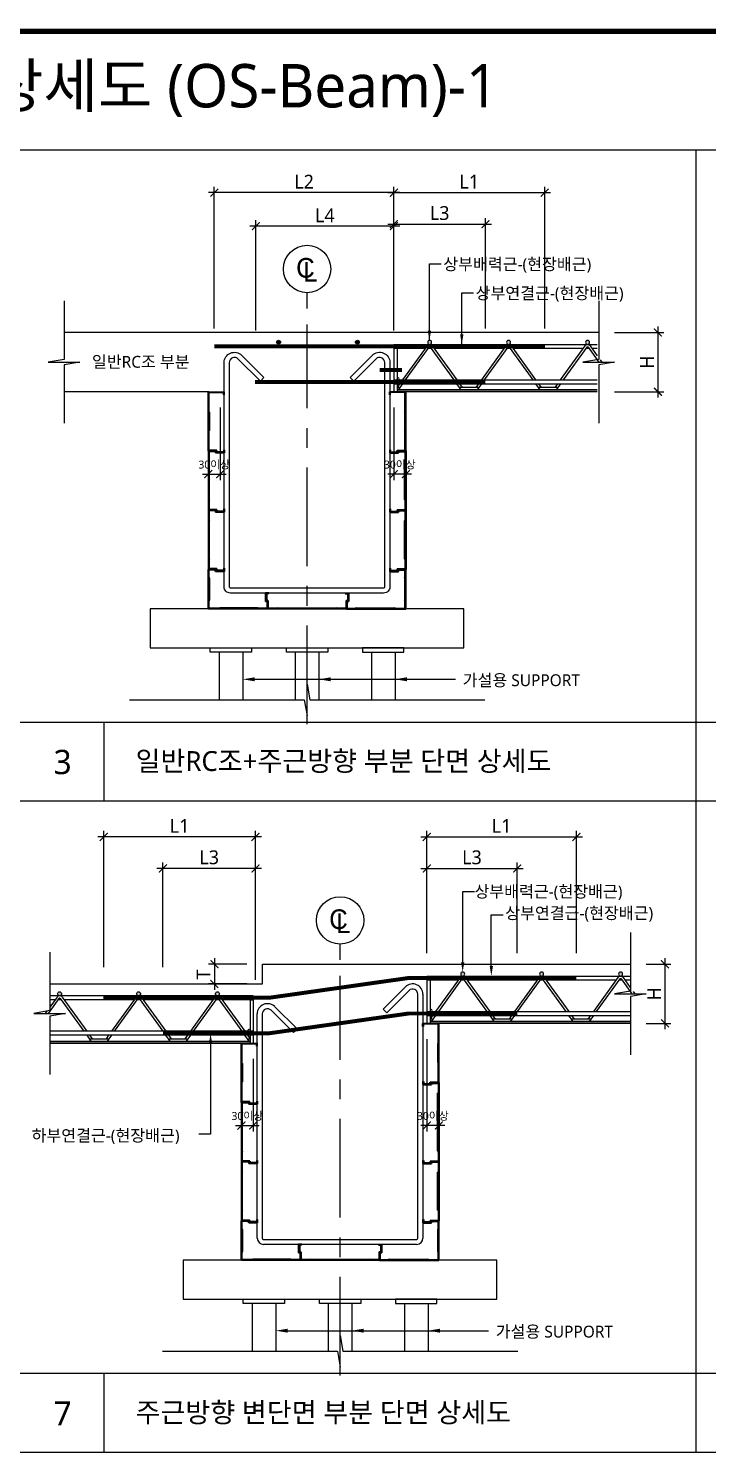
# Model space of a CAD drawing. Extents: x 10983 to 44623, y -18406 to 11294.
# Drawn here: x 14993 to 16713, y -16463 to -12853 of the extents above; entities that cross this region are included whole.
import ezdxf

# ---------------------------------------------------------------- set-up
doc = ezdxf.new("R2010")
doc.units = 0
doc.header["$LTSCALE"] = 100
doc.header["$MEASUREMENT"] = 0
doc.header["$PDMODE"] = 3
doc.header["$PDSIZE"] = 10
for name, pattern in [('CEN', [62, 60, -1, 0, -1]), ('CENTERX2', [4, 2.5, -0.5, 0.5, -0.5]), ('HIDDEN', [0.375, 0.25, -0.125])]:
    doc.linetypes.add(name, pattern=pattern)
doc.layers.get('0').update_dxf_attribs({"linetype": 'CONTINUOUS'})
doc.layers.get('Defpoints').update_dxf_attribs({"color": 165, "linetype": 'CONTINUOUS'})
for name, color, linetype in [('-비콘 단부', 7, 'CONTINUOUS'), ('0-TEXT', 3, 'CONTINUOUS'), ('DECK-CEN', 1, 'CEN'), ('DECK-CON', 2, 'CONTINUOUS'), ('DECK-DIM', 255, 'CONTINUOUS'), ('DECK-JOINT BAR', 4, 'HIDDEN'), ('DECK-LATTICE', 7, 'CONTINUOUS'), ('DECK-PG', 4, 'CONTINUOUS'), ('DECK-RC', 251, 'CONTINUOUS'), ('DECK-RC(ETC)', 252, 'CONTINUOUS'), ('DECK-TABLE', 7, 'CONTINUOUS'), ('DECK-TEX1', 6, 'CONTINUOUS'), ('DECK-TEXT', 7, 'CONTINUOUS'), ('DECK-TITLE TEXT', 3, 'CONTINUOUS'), ('DECK-TRANS', 3, 'CONTINUOUS'), ('E2', 7, 'CONTINUOUS'), ('form', 7, 'CONTINUOUS')]:
    doc.layers.add(name, color=color, linetype=linetype)
doc.styles.add('SY Panel', font='malgun.ttf')
doc.styles.add('VICON TEXT', font='malgun.ttf')
doc.styles.add('굴림', font='Gulim.ttf')
doc.styles.add('맑은고딕', font='malgun.ttf')
doc.dimstyles.new('STDECK-DIM', dxfattribs={"dimtxt": 35, "dimasz": 20, "dimexe": 15, "dimexo": 40, "dimgap": 10, "dimtad": 1, "dimdec": 0, "dimtxsty": 'SY Panel', "dimblk": 'ARCHTICK', "dimcen": 2.5, "dimdle": 15, "dimclrd": 7, "dimclre": 7, "dimclrt": 6, "dimadec": 0, "dimazin": 0, "dimtfac": 1, "dimtdec": 0, "dimtmove": 0, "dimatfit": 3, "dimldrblk": 'ARCHTICK', "dimfxl": 1, "dimarcsym": 0})
doc.dimstyles.new('SY-SHAPE DIM', dxfattribs={"dimscale": 2.5, "dimtxt": 12, "dimasz": 7, "dimexe": 3, "dimexo": 3, "dimgap": 1.5, "dimtad": 1, "dimdec": 0, "dimlunit": 6, "dimtxsty": 'SY Panel', "dimcen": 2.5, "dimclrt": 4, "dimadec": 0, "dimazin": 0, "dimtfac": 1, "dimtdec": 0, "dimtix": 1, "dimtmove": 0, "dimatfit": 3, "dimfxl": 1, "dimarcsym": 0})

# ---------------------------------------------------------------- blocks, each defined once
blk = doc.blocks.new('_ArchTick')
at = {"color": 0, "linetype": 'ByBlock', "const_width": 0.15}
blk.add_lwpolyline([(-0.5, -0.5), (0.5, 0.5)], dxfattribs=at)
blk = doc.blocks.new('*D487')
at = {"layer": 'DECK-DIM', "color": 7, "lineweight": -2}
for p, q in [((15903.4, -13349), (16165.5, -13349)), ((15918.4, -13613.3), (15918.4, -13334)), ((16150.5, -13613.3), (16150.5, -13334))]:
    blk.add_line(p, q, dxfattribs=at)
at = {"layer": 'Defpoints', "color": 0, "ltscale": 0.5}
for p in [(16150.5, -13349), (15918.4, -13653.3), (16150.5, -13653.3)]:
    blk.add_point(p, dxfattribs=at)
at = {"layer": 'DECK-DIM', "color": 7, "lineweight": -2, "ltscale": 0.5, "xscale": 20, "yscale": 20, "zscale": 20, "rotation": 180}
blk.add_blockref('_ArchTick', (15918.4, -13349), dxfattribs=at)
at = {"layer": 'DECK-DIM', "color": 7, "lineweight": -2, "ltscale": 0.5, "xscale": 20, "yscale": 20, "zscale": 20}
blk.add_blockref('_ArchTick', (16150.5, -13349), dxfattribs=at)
at = {"layer": 'DECK-DIM', "color": 6, "ltscale": 0.5, "insert": (16034.4, -13320.9), "char_height": 35, "attachment_point": 5, "style": 'SY Panel'}
blk.add_mtext('L3', dxfattribs=at)
blk = doc.blocks.new('*D488')
at = {"layer": 'DECK-DIM', "color": 7, "lineweight": -2}
for p, q in [((15933.4, -13354), (15553.6, -13354)), ((15568.6, -13618.3), (15568.6, -13339)), ((15918.4, -13618.3), (15918.4, -13339))]:
    blk.add_line(p, q, dxfattribs=at)
at = {"layer": 'Defpoints', "color": 0, "ltscale": 0.5}
for p in [(15568.6, -13354), (15568.6, -13658.3), (15918.4, -13658.3)]:
    blk.add_point(p, dxfattribs=at)
at = {"layer": 'DECK-DIM', "color": 7, "lineweight": -2, "ltscale": 0.5, "xscale": 20, "yscale": 20, "zscale": 20, "rotation": 180}
blk.add_blockref('_ArchTick', (15568.6, -13354), dxfattribs=at)
at = {"layer": 'DECK-DIM', "color": 7, "lineweight": -2, "ltscale": 0.5, "xscale": 20, "yscale": 20, "zscale": 20}
blk.add_blockref('_ArchTick', (15918.4, -13354), dxfattribs=at)
at = {"layer": 'DECK-DIM', "color": 6, "ltscale": 0.5, "insert": (15743.5, -13326.5), "char_height": 35, "attachment_point": 5, "style": 'SY Panel'}
blk.add_mtext('L4', dxfattribs=at)
blk = doc.blocks.new('*D489')
at = {"layer": 'DECK-DIM', "color": 7, "lineweight": -2}
for p, q in [((15903.4, -13269), (16315.5, -13269)), ((15918.4, -13613.3), (15918.4, -13254)), ((16300.5, -13613.3), (16300.5, -13254))]:
    blk.add_line(p, q, dxfattribs=at)
at = {"layer": 'Defpoints', "color": 0, "ltscale": 0.5}
for p in [(16300.5, -13269), (15918.4, -13653.3), (16300.5, -13653.3)]:
    blk.add_point(p, dxfattribs=at)
at = {"layer": 'DECK-DIM', "color": 7, "lineweight": -2, "ltscale": 0.5, "xscale": 20, "yscale": 20, "zscale": 20, "rotation": 180}
blk.add_blockref('_ArchTick', (15918.4, -13269), dxfattribs=at)
at = {"layer": 'DECK-DIM', "color": 7, "lineweight": -2, "ltscale": 0.5, "xscale": 20, "yscale": 20, "zscale": 20}
blk.add_blockref('_ArchTick', (16300.5, -13269), dxfattribs=at)
at = {"layer": 'DECK-DIM', "color": 6, "ltscale": 0.5, "insert": (16109.4, -13241.1), "char_height": 35, "attachment_point": 5, "style": 'SY Panel'}
blk.add_mtext('L1', dxfattribs=at)
blk = doc.blocks.new('*D490')
at = {"layer": 'DECK-DIM', "color": 7, "lineweight": -2}
for p, q in [((15933.4, -13269), (15448.4, -13269)), ((15463.4, -13613.3), (15463.4, -13254)), ((15918.4, -13613.3), (15918.4, -13254))]:
    blk.add_line(p, q, dxfattribs=at)
at = {"layer": 'Defpoints', "color": 0, "ltscale": 0.5}
for p in [(15463.4, -13269), (15463.4, -13653.3), (15918.4, -13653.3)]:
    blk.add_point(p, dxfattribs=at)
at = {"layer": 'DECK-DIM', "color": 7, "lineweight": -2, "ltscale": 0.5, "xscale": 20, "yscale": 20, "zscale": 20, "rotation": 180}
blk.add_blockref('_ArchTick', (15463.4, -13269), dxfattribs=at)
at = {"layer": 'DECK-DIM', "color": 7, "lineweight": -2, "ltscale": 0.5, "xscale": 20, "yscale": 20, "zscale": 20}
blk.add_blockref('_ArchTick', (15918.4, -13269), dxfattribs=at)
at = {"layer": 'DECK-DIM', "color": 6, "ltscale": 0.5, "insert": (15690.9, -13241.2), "char_height": 35, "attachment_point": 5, "style": 'SY Panel'}
blk.add_mtext('L2', dxfattribs=at)
blk = doc.blocks.new('*D491')
at = {"layer": 'DECK-DIM', "color": 7, "lineweight": -2}
for p, q in [((16477.3, -13623.3), (16602.3, -13623.3)), ((16587.3, -13608.3), (16587.3, -13788.3)), ((16477.3, -13773.3), (16602.3, -13773.3))]:
    blk.add_line(p, q, dxfattribs=at)
at = {"layer": 'Defpoints', "color": 0, "ltscale": 0.5}
for p in [(16437.3, -13623.3), (16437.3, -13773.3), (16587.3, -13773.3)]:
    blk.add_point(p, dxfattribs=at)
at = {"layer": 'DECK-DIM', "color": 7, "lineweight": -2, "ltscale": 0.5, "xscale": 20, "yscale": 20, "zscale": 20}
for p, rotation in [((16587.3, -13623.3), 90), ((16587.3, -13773.3), 270)]:
    blk.add_blockref('_ArchTick', p, dxfattribs=dict(at, rotation=rotation))
at = {"layer": 'DECK-DIM', "color": 6, "ltscale": 0.5, "insert": (16559.8, -13698.3), "char_height": 35, "attachment_point": 5, "rotation": 90, "style": 'SY Panel'}
blk.add_mtext('H', dxfattribs=at)
blk = doc.blocks.new('*D502')
at = {"layer": 'DECK-DIM', "color": 7, "linetype": 'ByBlock', "lineweight": -2}
for p, q in [((15478.4, -13813.3), (15478.4, -13997)), ((15448.4, -13825), (15448.4, -13997)), ((15433.4, -13982), (15493.4, -13982))]:
    blk.add_line(p, q, dxfattribs=at)
at = {"layer": 'Defpoints', "color": 0, "ltscale": 0.5}
for p in [(15448.4, -13785), (15478.4, -13773.3), (15478.4, -13982)]:
    blk.add_point(p, dxfattribs=at)
at = {"layer": 'DECK-DIM', "color": 7, "lineweight": -2, "ltscale": 0.5, "xscale": 20, "yscale": 20, "zscale": 20, "rotation": 180}
blk.add_blockref('_ArchTick', (15448.4, -13982), dxfattribs=at)
at = {"layer": 'DECK-DIM', "color": 7, "lineweight": -2, "ltscale": 0.5, "xscale": 20, "yscale": 20, "zscale": 20}
blk.add_blockref('_ArchTick', (15478.4, -13982), dxfattribs=at)
at = {"layer": 'DECK-DIM', "color": 6, "ltscale": 0.5, "insert": (15463.4, -13958.9), "char_height": 35, "attachment_point": 5, "style": 'SY Panel'}
blk.add_mtext('{\\H0.57143x;30이상}', dxfattribs=at)
blk = doc.blocks.new('*D503')
at = {"layer": 'DECK-DIM', "color": 7, "linetype": 'ByBlock', "lineweight": -2}
for p, q in [((15918.4, -13813.3), (15918.4, -13997)), ((15948.4, -13825), (15948.4, -13997)), ((15963.4, -13982), (15903.4, -13982))]:
    blk.add_line(p, q, dxfattribs=at)
at = {"layer": 'Defpoints', "color": 0, "ltscale": 0.5}
for p in [(15918.4, -13773.3), (15948.4, -13785), (15918.4, -13982)]:
    blk.add_point(p, dxfattribs=at)
at = {"layer": 'DECK-DIM', "color": 7, "lineweight": -2, "ltscale": 0.5, "xscale": 20, "yscale": 20, "zscale": 20, "rotation": 180}
blk.add_blockref('_ArchTick', (15918.4, -13982), dxfattribs=at)
at = {"layer": 'DECK-DIM', "color": 7, "lineweight": -2, "ltscale": 0.5, "xscale": 20, "yscale": 20, "zscale": 20}
blk.add_blockref('_ArchTick', (15948.4, -13982), dxfattribs=at)
at = {"layer": 'DECK-DIM', "color": 6, "ltscale": 0.5, "insert": (15933.4, -13958.9), "char_height": 35, "attachment_point": 5, "style": 'SY Panel'}
blk.add_mtext('{\\H0.57143x;30이상}', dxfattribs=at)
blk = doc.blocks.new('*D525')
at = {"layer": 'DECK-DIM', "color": 7, "lineweight": -2}
for p, q in [((15333.3, -15231.2), (15333.3, -14965.9)), ((15567.7, -15263.3), (15567.7, -14965.9)), ((15582.7, -14980.9), (15318.3, -14980.9))]:
    blk.add_line(p, q, dxfattribs=at)
at = {"layer": 'Defpoints', "color": 0, "ltscale": 0.5}
for p in [(15333.3, -14980.9), (15333.3, -15271.2), (15567.7, -15303.3)]:
    blk.add_point(p, dxfattribs=at)
at = {"layer": 'DECK-DIM', "color": 7, "lineweight": -2, "ltscale": 0.5, "xscale": 20, "yscale": 20, "zscale": 20, "rotation": 180}
blk.add_blockref('_ArchTick', (15333.3, -14980.9), dxfattribs=at)
at = {"layer": 'DECK-DIM', "color": 7, "lineweight": -2, "ltscale": 0.5, "xscale": 20, "yscale": 20, "zscale": 20}
blk.add_blockref('_ArchTick', (15567.7, -14980.9), dxfattribs=at)
at = {"layer": 'DECK-DIM', "color": 6, "ltscale": 0.5, "insert": (15450.5, -14952.8), "char_height": 35, "attachment_point": 5, "style": 'SY Panel'}
blk.add_mtext('L3', dxfattribs=at)
blk = doc.blocks.new('*D526')
at = {"layer": 'DECK-DIM', "color": 7, "lineweight": -2}
for p, q in [((16001.6, -15195.2), (16001.6, -14965.9)), ((16230.9, -15195.2), (16230.9, -14965.9)), ((15986.6, -14980.9), (16245.9, -14980.9))]:
    blk.add_line(p, q, dxfattribs=at)
at = {"layer": 'Defpoints', "color": 0, "ltscale": 0.5}
for p in [(16230.9, -14980.9), (16001.6, -15235.2), (16230.9, -15235.2)]:
    blk.add_point(p, dxfattribs=at)
at = {"layer": 'DECK-DIM', "color": 7, "lineweight": -2, "ltscale": 0.5, "xscale": 20, "yscale": 20, "zscale": 20, "rotation": 180}
blk.add_blockref('_ArchTick', (16001.6, -14980.9), dxfattribs=at)
at = {"layer": 'DECK-DIM', "color": 7, "lineweight": -2, "ltscale": 0.5, "xscale": 20, "yscale": 20, "zscale": 20}
blk.add_blockref('_ArchTick', (16230.9, -14980.9), dxfattribs=at)
at = {"layer": 'DECK-DIM', "color": 6, "ltscale": 0.5, "insert": (16116.2, -14952.8), "char_height": 35, "attachment_point": 5, "style": 'SY Panel'}
blk.add_mtext('L3', dxfattribs=at)
blk = doc.blocks.new('*D527')
at = {"layer": 'DECK-DIM', "color": 7, "lineweight": -2}
for p, q in [((15986.6, -14900.9), (16395.9, -14900.9)), ((16001.6, -15195.2), (16001.6, -14885.9)), ((16380.9, -15195.2), (16380.9, -14885.9))]:
    blk.add_line(p, q, dxfattribs=at)
at = {"layer": 'Defpoints', "color": 0, "ltscale": 0.5}
for p in [(16380.9, -14900.9), (16001.6, -15235.2), (16380.9, -15235.2)]:
    blk.add_point(p, dxfattribs=at)
at = {"layer": 'DECK-DIM', "color": 7, "lineweight": -2, "ltscale": 0.5, "xscale": 20, "yscale": 20, "zscale": 20, "rotation": 180}
blk.add_blockref('_ArchTick', (16001.6, -14900.9), dxfattribs=at)
at = {"layer": 'DECK-DIM', "color": 7, "lineweight": -2, "ltscale": 0.5, "xscale": 20, "yscale": 20, "zscale": 20}
blk.add_blockref('_ArchTick', (16380.9, -14900.9), dxfattribs=at)
at = {"layer": 'DECK-DIM', "color": 6, "ltscale": 0.5, "insert": (16191.2, -14873), "char_height": 35, "attachment_point": 5, "style": 'SY Panel'}
blk.add_mtext('L1', dxfattribs=at)
blk = doc.blocks.new('*D528')
at = {"layer": 'DECK-DIM', "color": 7, "lineweight": -2}
for p, q in [((15582.7, -14900.9), (15168.3, -14900.9)), ((15183.3, -15231.2), (15183.3, -14885.9)), ((15567.7, -15263.3), (15567.7, -14885.9))]:
    blk.add_line(p, q, dxfattribs=at)
at = {"layer": 'Defpoints', "color": 0, "ltscale": 0.5}
for p in [(15183.3, -14900.9), (15183.3, -15271.2), (15567.7, -15303.3)]:
    blk.add_point(p, dxfattribs=at)
at = {"layer": 'DECK-DIM', "color": 7, "lineweight": -2, "ltscale": 0.5, "xscale": 20, "yscale": 20, "zscale": 20, "rotation": 180}
blk.add_blockref('_ArchTick', (15183.3, -14900.9), dxfattribs=at)
at = {"layer": 'DECK-DIM', "color": 7, "lineweight": -2, "ltscale": 0.5, "xscale": 20, "yscale": 20, "zscale": 20}
blk.add_blockref('_ArchTick', (15567.7, -14900.9), dxfattribs=at)
at = {"layer": 'DECK-DIM', "color": 6, "ltscale": 0.5, "insert": (15375.5, -14873), "char_height": 35, "attachment_point": 5, "style": 'SY Panel'}
blk.add_mtext('L1', dxfattribs=at)
blk = doc.blocks.new('*D529')
at = {"layer": 'DECK-DIM', "color": 7, "lineweight": -2}
for p, q in [((16557.6, -15223.3), (16620.2, -15223.3)), ((16605.2, -15208.3), (16605.2, -15388.3)), ((16557.6, -15373.3), (16620.2, -15373.3))]:
    blk.add_line(p, q, dxfattribs=at)
at = {"layer": 'Defpoints', "color": 0, "ltscale": 0.5}
for p in [(16517.6, -15223.3), (16517.6, -15373.3), (16605.2, -15373.3)]:
    blk.add_point(p, dxfattribs=at)
at = {"layer": 'DECK-DIM', "color": 7, "lineweight": -2, "ltscale": 0.5, "xscale": 20, "yscale": 20, "zscale": 20}
for p, rotation in [((16605.2, -15223.3), 90), ((16605.2, -15373.3), 270)]:
    blk.add_blockref('_ArchTick', p, dxfattribs=dict(at, rotation=rotation))
at = {"layer": 'DECK-DIM', "color": 6, "ltscale": 0.5, "insert": (16577.7, -15298.3), "char_height": 35, "attachment_point": 5, "rotation": 90, "style": 'SY Panel'}
blk.add_mtext('H', dxfattribs=at)
blk = doc.blocks.new('*D530')
at = {"layer": 'DECK-DIM', "color": 7, "lineweight": -2}
for p, q in [((15545.5, -15223.3), (15448.7, -15223.3)), ((15463.7, -15208.3), (15463.7, -15288.3)), ((15545.5, -15273.3), (15448.7, -15273.3))]:
    blk.add_line(p, q, dxfattribs=at)
at = {"layer": 'Defpoints', "color": 0, "ltscale": 0.5}
for p in [(15585.5, -15223.3), (15463.7, -15273.3), (15585.5, -15273.3)]:
    blk.add_point(p, dxfattribs=at)
at = {"layer": 'DECK-DIM', "color": 7, "lineweight": -2, "ltscale": 0.5, "xscale": 20, "yscale": 20, "zscale": 20}
for p, rotation in [((15463.7, -15223.3), 90), ((15463.7, -15273.3), 270)]:
    blk.add_blockref('_ArchTick', p, dxfattribs=dict(at, rotation=rotation))
at = {"layer": 'DECK-DIM', "color": 6, "ltscale": 0.5, "insert": (15436.2, -15249.5), "char_height": 35, "attachment_point": 5, "rotation": 90, "style": 'SY Panel'}
blk.add_mtext('T', dxfattribs=at)
blk = doc.blocks.new('*D531')
at = {"layer": 'DECK-DIM', "color": 7, "linetype": 'ByBlock', "lineweight": -2}
for p, q in [((15532.1, -15475), (15532.1, -15647)), ((15562.1, -15463.3), (15562.1, -15647)), ((15517.1, -15632), (15577.1, -15632))]:
    blk.add_line(p, q, dxfattribs=at)
at = {"layer": 'Defpoints', "color": 0, "ltscale": 0.5}
for p in [(15532.1, -15435), (15562.1, -15423.3), (15562.1, -15632)]:
    blk.add_point(p, dxfattribs=at)
at = {"layer": 'DECK-DIM', "color": 7, "lineweight": -2, "ltscale": 0.5, "xscale": 20, "yscale": 20, "zscale": 20, "rotation": 180}
blk.add_blockref('_ArchTick', (15532.1, -15632), dxfattribs=at)
at = {"layer": 'DECK-DIM', "color": 7, "lineweight": -2, "ltscale": 0.5, "xscale": 20, "yscale": 20, "zscale": 20}
blk.add_blockref('_ArchTick', (15562.1, -15632), dxfattribs=at)
at = {"layer": 'DECK-DIM', "color": 6, "ltscale": 0.5, "insert": (15547.1, -15608.9), "char_height": 35, "attachment_point": 5, "style": 'SY Panel'}
blk.add_mtext('{\\H0.57143x;30이상}', dxfattribs=at)
blk = doc.blocks.new('*D532')
at = {"layer": 'DECK-DIM', "color": 7, "linetype": 'ByBlock', "lineweight": -2}
for p, q in [((16002.1, -15413.3), (16002.1, -15647)), ((16032.1, -15475), (16032.1, -15647)), ((16047.1, -15632), (15987.1, -15632))]:
    blk.add_line(p, q, dxfattribs=at)
at = {"layer": 'Defpoints', "color": 0, "ltscale": 0.5}
for p in [(16002.1, -15373.3), (16032.1, -15435), (16002.1, -15632)]:
    blk.add_point(p, dxfattribs=at)
at = {"layer": 'DECK-DIM', "color": 7, "lineweight": -2, "ltscale": 0.5, "xscale": 20, "yscale": 20, "zscale": 20, "rotation": 180}
blk.add_blockref('_ArchTick', (16002.1, -15632), dxfattribs=at)
at = {"layer": 'DECK-DIM', "color": 7, "lineweight": -2, "ltscale": 0.5, "xscale": 20, "yscale": 20, "zscale": 20}
blk.add_blockref('_ArchTick', (16032.1, -15632), dxfattribs=at)
at = {"layer": 'DECK-DIM', "color": 6, "ltscale": 0.5, "insert": (16017.1, -15608.9), "char_height": 35, "attachment_point": 5, "style": 'SY Panel'}
blk.add_mtext('{\\H0.57143x;30이상}', dxfattribs=at)
blk = doc.blocks.new('OC1-150')
at = {"color": 7}
for p, q in [((48, 154), (8, 154)), ((8, 146), (9, 146)), ((10, 0), (10, 1))]:
    blk.add_line(p, q, dxfattribs=at)
at = {"color": 7, "lineweight": 35, "ltscale": 0.2175}
for p, q in [((8, 146), (8, 154)), ((9, 146), (9, 153))]:
    blk.add_line(p, q, dxfattribs=at)
at = {"color": 7, "lineweight": 35}
for p, q in [((47, 153), (9, 153)), ((47, 5), (47, 153)), ((48, 4), (48, 154)), ((46, 102), (46, 56)), ((47, 54), (47, 104)), ((10, 1), (26.5, 1)), ((10, 0), (27.5, 0))]:
    blk.add_line(p, q, dxfattribs=at)
at = {"color": 7, "lineweight": 35, "ltscale": 0.055902}
for p, q in [((46, 102), (47, 104)), ((47, 54), (46, 56))]:
    blk.add_line(p, q, dxfattribs=at)
at = {"color": 7, "lineweight": 35, "ltscale": 0.16}
for p, q in [((26.5, 5), (47, 5)), ((27.5, 4), (48, 4))]:
    blk.add_line(p, q, dxfattribs=at)
at = {"color": 7, "lineweight": 35, "ltscale": 0.085}
for p, q in [((26.5, 1), (26.5, 5)), ((27.5, 0), (27.5, 4))]:
    blk.add_line(p, q, dxfattribs=at)
blk = doc.blocks.new('OC9-150')
at = {"color": 7, "lineweight": 35}
for p, q in [((0, 38), (0, 20.5)), ((1, 38), (1, 21.5)), ((154, 0), (4, 0)), ((153, 1), (5, 1)), ((29, 1), (129, 1)), ((31, 2), (127, 2)), ((41, 1), (121, 1))]:
    blk.add_line(p, q, dxfattribs=at)
at = {"color": 7}
blk.add_line((1, 38), (0, 38), dxfattribs=at)
at = {"color": 7, "lineweight": 35, "ltscale": 0.435001}
for p, q in [((149, 40), (149, 18.5)), ((150, 39), (150, 19.5))]:
    blk.add_line(p, q, dxfattribs=at)
at = {"color": 7, "lineweight": 35, "ltscale": 0.2175}
for p, q in [((157, 40), (149, 40)), ((157, 39), (150, 39))]:
    blk.add_line(p, q, dxfattribs=at)
at = {"color": 7, "lineweight": 35, "ltscale": 0.025}
blk.add_line((157, 39), (157, 40), dxfattribs=at)
at = {"color": 7, "lineweight": 35, "ltscale": 0.085}
for p, q in [((4, 20.5), (0, 20.5)), ((5, 21.5), (1, 21.5))]:
    blk.add_line(p, q, dxfattribs=at)
at = {"color": 7, "lineweight": 35, "ltscale": 0.16}
for p, q in [((4, 20.5), (4, 0)), ((5, 21.5), (5, 1))]:
    blk.add_line(p, q, dxfattribs=at)
at = {"color": 7, "lineweight": 35, "ltscale": 0.055902}
for p, q in [((31, 2), (29, 1)), ((129, 1), (127, 2))]:
    blk.add_line(p, q, dxfattribs=at)
at = {"color": 7, "lineweight": 35, "ltscale": 0.06}
for p, q in [((153, 18.5), (149, 18.5)), ((154, 19.5), (150, 19.5))]:
    blk.add_line(p, q, dxfattribs=at)
at = {"color": 7, "lineweight": 35, "ltscale": 0.210001}
for p, q in [((153, 18.5), (153, 1)), ((154, 19.5), (154, 0))]:
    blk.add_line(p, q, dxfattribs=at)
blk = doc.blocks.new('OC5-150')
at = {"color": 7, "lineweight": 35}
for p, q in [((0, 0), (0, 100)), ((1, 1), (1, 99)), ((1, 80), (1, 20)), ((1, 80), (1, 20)), ((2, 78), (2, 22)), ((1, 68), (1, 28)), ((1, 68), (1, 28)), ((149, 1), (1, 1)), ((127, 1), (27, 1)), ((127, 1), (27, 1)), ((125, 2), (29, 2)), ((115, 1), (35, 1)), ((150, 0), (0, 0))]:
    blk.add_line(p, q, dxfattribs=at)
at = {"color": 7, "lineweight": 35, "ltscale": 0.16}
for p, q in [((19.5, 100), (0, 100)), ((18.5, 99), (1, 99))]:
    blk.add_line(p, q, dxfattribs=at)
at = {"color": 7, "lineweight": 35, "ltscale": 0.055902}
for p, q in [((2, 78), (1, 80)), ((1, 20), (2, 22)), ((27, 1), (29, 2)), ((125, 2), (127, 1))]:
    blk.add_line(p, q, dxfattribs=at)
at = {"color": 7, "lineweight": 35, "ltscale": 0.085}
for p, q in [((18.5, 95), (18.5, 99)), ((19.5, 96), (19.5, 100))]:
    blk.add_line(p, q, dxfattribs=at)
at = {"color": 7, "lineweight": 35, "ltscale": 0.435001}
for p, q in [((40, 95), (18.5, 95)), ((39, 96), (19.5, 96)), ((145, 40), (145, 18.5)), ((146, 39), (146, 19.5))]:
    blk.add_line(p, q, dxfattribs=at)
at = {"color": 7, "lineweight": 35, "ltscale": 0.2175}
for p, q in [((39, 103), (39, 96)), ((40, 103), (40, 95)), ((153, 40), (145, 40)), ((153, 39), (146, 39))]:
    blk.add_line(p, q, dxfattribs=at)
at = {"color": 7, "lineweight": 35, "ltscale": 0.025}
for p, q in [((39, 103), (40, 103)), ((153, 39), (153, 40))]:
    blk.add_line(p, q, dxfattribs=at)
at = {"color": 7, "lineweight": 35, "ltscale": 0.06}
for p, q in [((149, 18.5), (145, 18.5)), ((150, 19.5), (146, 19.5))]:
    blk.add_line(p, q, dxfattribs=at)
at = {"color": 7, "lineweight": 35, "ltscale": 0.210001}
for p, q in [((149, 18.5), (149, 1)), ((150, 19.5), (150, 0))]:
    blk.add_line(p, q, dxfattribs=at)
blk = doc.blocks.new('OC12-200')
at = {"color": 7, "lineweight": 35}
for p, q in [((-204, 38), (-204, 20.5)), ((-203, 38), (-203, 21.5)), ((3, 38), (3, 21.5)), ((4, 38), (4, 20.5)), ((0, 0), (-200, 0)), ((-1, 1), (-199, 1)), ((-175, 1), (-25, 1)), ((-173, 2), (-27, 2)), ((-163, 1), (-33, 1)), ((-7.1, 0), (-40.3, 0))]:
    blk.add_line(p, q, dxfattribs=at)
for p, q in [((-203, 38), (-204, 38)), ((3, 38), (4, 38))]:
    blk.add_line(p, q)
at = {"color": 7, "lineweight": 35, "ltscale": 0.085}
for p, q in [((-200, 20.5), (-204, 20.5)), ((-199, 21.5), (-203, 21.5)), ((-1, 21.5), (3, 21.5)), ((0, 20.5), (4, 20.5))]:
    blk.add_line(p, q, dxfattribs=at)
at = {"color": 7, "lineweight": 35, "ltscale": 0.16}
for p, q in [((-200, 20.5), (-200, 0)), ((-199, 21.5), (-199, 1)), ((-1, 21.5), (-1, 1)), ((0, 20.5), (0, 0))]:
    blk.add_line(p, q, dxfattribs=at)
at = {"color": 7, "lineweight": 35, "ltscale": 0.055902}
for p, q in [((-173, 2), (-175, 1)), ((-25, 1), (-27, 2))]:
    blk.add_line(p, q, dxfattribs=at)
blk = doc.blocks.new('OC10-200')
at = {"color": 7, "lineweight": 35}
for p, q in [((-204, 38), (-204, 20.5)), ((-203, 38), (-203, 21.5)), ((0, 0), (-200, 0)), ((-1, 1), (-199, 1)), ((-175, 1), (-25, 1)), ((-173, 2), (-27, 2)), ((-163, 1), (-33, 1))]:
    blk.add_line(p, q, dxfattribs=at)
blk.add_line((-203, 38), (-204, 38))
at = {"color": 7, "lineweight": 35, "ltscale": 0.435001}
for p, q in [((-5, 40), (-5, 18.5)), ((-4, 39), (-4, 19.5))]:
    blk.add_line(p, q, dxfattribs=at)
at = {"color": 7, "lineweight": 35, "ltscale": 0.2175}
for p, q in [((3, 40), (-5, 40)), ((3, 39), (-4, 39))]:
    blk.add_line(p, q, dxfattribs=at)
at = {"color": 7, "lineweight": 35, "ltscale": 0.025}
blk.add_line((3, 39), (3, 40), dxfattribs=at)
at = {"color": 7, "lineweight": 35, "ltscale": 0.085}
for p, q in [((-200, 20.5), (-204, 20.5)), ((-199, 21.5), (-203, 21.5))]:
    blk.add_line(p, q, dxfattribs=at)
at = {"color": 7, "lineweight": 35, "ltscale": 0.16}
for p, q in [((-200, 20.5), (-200, 0)), ((-199, 21.5), (-199, 1))]:
    blk.add_line(p, q, dxfattribs=at)
at = {"color": 7, "lineweight": 35, "ltscale": 0.055902}
for p, q in [((-173, 2), (-175, 1)), ((-25, 1), (-27, 2))]:
    blk.add_line(p, q, dxfattribs=at)
at = {"color": 7, "lineweight": 35, "ltscale": 0.06}
for p, q in [((-1, 18.5), (-5, 18.5)), ((0, 19.5), (-4, 19.5))]:
    blk.add_line(p, q, dxfattribs=at)
at = {"color": 7, "lineweight": 35, "ltscale": 0.210001}
for p, q in [((-1, 18.5), (-1, 1)), ((0, 19.5), (0, 0))]:
    blk.add_line(p, q, dxfattribs=at)
blk = doc.blocks.new('TG7')
at = {"layer": 'DECK-TRANS', "ltscale": 0.5}
h = blk.add_hatch(color=3, dxfattribs=at)
h.dxf.hatch_style = 1
h.paths.add_polyline_path([(15909.3, 15098.2, 1), (15899.3, 15098.2, 0.399881), (15904.1, 15093.2), (15904.6, 15093.2, 0.399881)])
h.paths.add_polyline_path([(16099.4, 15098.2, 1), (16109.4, 15098.2, 1)])
h.paths.add_polyline_path([(16309.3, 15098.2, 1), (16299.3, 15098.2, 0.399881), (16304.1, 15093.2), (16304.6, 15093.2, 0.399881)])
at = {"layer": '-비콘 단부', "color": 116, "ltscale": 0.5}
blk.add_circle((16384.5, 15005.7), 2.5, dxfattribs=at)
at = {"layer": 'DECK-LATTICE', "ltscale": 0.5}
for p, q in [((16395, 15093.2), (15879.7, 15093.2)), ((15898.1, 15089.8), (15879.7, 15064.4)), ((15911, 15089.8), (15973.3, 15003.2)), ((16098.1, 15089.8), (16035.8, 15003.2)), ((16111, 15089.8), (16173.3, 15003.2)), ((16298.1, 15089.8), (16235.8, 15003.2)), ((16311, 15089.8), (16373.3, 15003.2)), ((16395, 15093.2), (16395, 15083.2)), ((15872.2, 15053.9), (15868.1, 15048.2)), ((15902.9, 15086.3), (15875.5, 15048.2)), ((15893.3, 15083.2), (15879.7, 15083.2)), ((15908.4, 15083.2), (15900.6, 15083.2)), ((15906.2, 15086.3), (15966, 15003.2)), ((16093.3, 15083.2), (15915.8, 15083.2)), ((16102.9, 15086.3), (16043.1, 15003.2)), ((16108.4, 15083.2), (16100.6, 15083.2)), ((16106.2, 15086.3), (16166, 15003.2)), ((16293.3, 15083.2), (16115.8, 15083.2)), ((16302.9, 15086.3), (16243.1, 15003.2)), ((16308.4, 15083.2), (16300.6, 15083.2)), ((16306.2, 15086.3), (16366, 15003.2)), ((16395, 15083.2), (16315.8, 15083.2)), ((16395, 15003.2), (15879.7, 15003.2)), ((16395, 14993.2), (15879.7, 14993.2)), ((15973.1, 14993.2), (15983.9, 14978.2)), ((15979.6, 14984.2), (16029.5, 14984.2)), ((15980.5, 14993.2), (15987, 14984.2)), ((16028.6, 14993.2), (16022.1, 14984.2)), ((16036, 14993.2), (16025.2, 14978.2)), ((16173.1, 14993.2), (16183.9, 14978.2)), ((16179.6, 14984.2), (16229.5, 14984.2)), ((16180.5, 14993.2), (16187, 14984.2)), ((16228.6, 14993.2), (16222.1, 14984.2)), ((16236, 14993.2), (16225.2, 14978.2)), ((16373.1, 14993.2), (16383.9, 14978.2)), ((16379.6, 14984.2), (16387, 14984.2)), ((16380.5, 14993.2), (16387, 14984.2)), ((15983.9, 14978.2), (16025.2, 14978.2)), ((16183.9, 14978.2), (16225.2, 14978.2))]:
    blk.add_line(p, q, dxfattribs=at)
at = {"layer": 'DECK-LATTICE', "linetype": 'ByBlock'}
for p, q in [((16387, 15083.2), (16387, 15003.2)), ((16387, 15083.2), (16395, 15083.2)), ((16395, 15083.2), (16395, 14973.2)), ((16387, 14993.2), (16387, 14973.2)), ((16383.9, 14978.2), (16387, 14978.2))]:
    blk.add_line(p, q, dxfattribs=at)
at = {"layer": 'DECK-LATTICE', "ltscale": 0.5}
for centre, radius in [((15904.5, 15085.2), 8), ((16104.5, 15085.2), 8), ((16304.5, 15085.2), 8), ((15904.5, 15085.2), 2), ((16104.5, 15085.2), 2), ((16304.5, 15085.2), 2)]:
    blk.add_arc(centre, radius, 35.7097, 144.2903, dxfattribs=at)
at = {"layer": 'DECK-PG', "ltscale": 0.5}
for p, q in [((15879.7, 14978.2), (16387, 14978.2)), ((15879.7, 14973.7), (16387, 14973.7)), ((15879.7, 14973.2), (16387, 14973.2))]:
    blk.add_line(p, q, dxfattribs=at)
at = {"layer": 'DECK-TRANS', "ltscale": 0.5}
for centre in [(15904.3, 15098.2), (16104.4, 15098.2), (16304.3, 15098.2)]:
    blk.add_circle(centre, 5, dxfattribs=at)

msp = doc.modelspace()

# ---------------------------------------------------------------- hatches: boundary and pattern name
at = {"layer": 'DECK-TRANS', "ltscale": 0.5}
h = msp.add_hatch(color=3, dxfattribs=at)
h.dxf.hatch_style = 1
h.paths.add_polyline_path([(15631.2, -13647.7, 1), (15621.2, -13647.7, 0.399881), (15625.9, -13652.6), (15626.4, -13652.6, 0.399881)])
h = msp.add_hatch(color=3, dxfattribs=at)
h.dxf.hatch_style = 1
h.paths.add_polyline_path([(15831.2, -13647.7, 1), (15821.2, -13647.7, 0.399881), (15825.9, -13652.6), (15826.4, -13652.6, 0.399881)])

# ---------------------------------------------------------------- linework, layer by layer
at = {"linetype": 'Continuous', "ltscale": 4}
for p, q in [((15565.4, -14501.7), (16074.8, -14501.7)), ((15649.1, -16151.7), (16158.5, -16151.7))]:
    msp.add_line(p, q, dxfattribs=at)
for p, q in [((16092.7, -15218.3), (16092.7, -15039.3)), ((16092.7, -15039.3), (16122.7, -15039.3)), ((16165.3, -15228.3), (16165.3, -15098.7)), ((16165.3, -15098.7), (16195.3, -15098.7)), ((15454, -15424.3), (15454, -15653.5)), ((15454, -15653.5), (15424, -15653.5))]:
    msp.add_line(p, q)
for points in [[(15565.4, -14506.7), (15535.4, -14501.7), (15565.4, -14496.7)], [(15758.4, -14506.7), (15728.4, -14501.7), (15758.4, -14496.7)], [(15951.3, -14506.7), (15921.3, -14501.7), (15951.3, -14496.7)], [(15649.1, -16156.7), (15619.1, -16151.7), (15649.1, -16146.7)], [(15842.1, -16156.7), (15812.1, -16151.7), (15842.1, -16146.7)], [(16035.1, -16156.7), (16005.1, -16151.7), (16035.1, -16146.7)]]:
    msp.add_solid(points, dxfattribs=at)
for points in [[(16096.9, -15218.3), (16092.7, -15243.3), (16088.6, -15218.3)], [(16169.5, -15228.3), (16165.3, -15253.3), (16161.2, -15228.3)], [(15458.2, -15424.3), (15454, -15399.3), (15449.9, -15424.3)]]:
    msp.add_solid(points)
at = {"layer": 'DECK-CEN', "linetype": 'CENTERX2'}
for p, q in [((15698.6, -14615.3), (15698.6, -13602.7)), ((15782.3, -16265.3), (15782.3, -15252.7))]:
    msp.add_line(p, q, dxfattribs=at)
at = {"layer": 'DECK-CON'}
for p, q in [((16437.3, -13623.3), (15082.7, -13623.3)), ((15449.4, -13773.3), (15082.7, -13773.3)), ((15585.5, -15223.3), (16517.6, -15223.3)), ((15585.5, -15273.3), (15585.5, -15223.3)), ((15046.6, -15273.3), (15585.5, -15273.3))]:
    msp.add_line(p, q, dxfattribs=at)
for points in [[(15082.7, -13543.3), (15082.7, -13691.3), (15042.7, -13698.3), (15122.7, -13698.3), (15082.7, -13705.4), (15082.7, -13853.3)], [(16437.3, -13543.3), (16437.3, -13691.3), (16397.3, -13698.3), (16477.3, -13698.3), (16437.3, -13705.4), (16437.3, -13853.3)], [(15248.6, -14553.7), (15691.5, -14553.7), (15698.6, -14593.7), (15698.6, -14513.7), (15705.6, -14553.7), (16148.6, -14553.7)], [(15046.6, -15192.9), (15046.6, -15340.8), (15006.6, -15347.9), (15086.6, -15347.9), (15046.6, -15354.9), (15046.6, -15502.9)], [(15332.3, -16203.7), (15775.2, -16203.7), (15782.3, -16243.7), (15782.3, -16163.7), (15789.3, -16203.7), (16232.3, -16203.7)]]:
    msp.add_lwpolyline(points, dxfattribs=at)
at = {"layer": 'DECK-CON', "elevation": 0}
msp.add_lwpolyline([(16517.6, -15143.3), (16517.6, -15291.3), (16477.6, -15298.3), (16557.6, -15298.3), (16517.6, -15305.4), (16517.6, -15453.3)], dxfattribs=at)
at = {"layer": 'DECK-JOINT BAR', "const_width": 10}
for points in [[(16301.1, -13658.3), (15463.4, -13658.3)], [(16150.5, -13748.3), (15566.6, -13748.3)], [(16380.9, -15258.3), (15955.5, -15258.3), (15603.1, -15308.3), (15182.7, -15308.3)], [(16230.9, -15348.3), (15955.5, -15348.3), (15603.1, -15398.3), (15333.3, -15398.3)]]:
    msp.add_lwpolyline(points, dxfattribs=at)
at = {"layer": 'DECK-RC', "color": 1}
for p, q in [((15891.1, -15337.5), (15947.7, -15281)), ((15956.9, -15290.1), (15900.3, -15346.7)), ((15979.1, -15917.3), (15979.1, -15299.3)), ((15992.1, -15299.3), (15992.1, -15917.3)), ((15663.8, -15396.7), (15607.3, -15340.1)), ((15616.4, -15331), (15673, -15387.5)), ((15900.3, -15346.7), (15891.1, -15337.5)), ((15572.1, -15917.3), (15572.1, -15349.3)), ((15585.1, -15349.3), (15585.1, -15917.3)), ((15673, -15387.5), (15663.8, -15396.7)), ((15588.1, -15920.3), (15976.1, -15920.3)), ((15976.1, -15933.3), (15588.1, -15933.3))]:
    msp.add_line(p, q, dxfattribs=at)
msp.add_lwpolyline([(15816.6, -13746.7), (15807.4, -13737.5), (15864, -13681, -0.668179), (15908.4, -13699.3), (15908.4, -14267.3, -0.414214), (15892.4, -14283.3), (15504.4, -14283.3, -0.414214), (15488.4, -14267.3), (15488.4, -13699.3, -0.668179), (15532.7, -13681), (15589.3, -13737.5), (15580.1, -13746.7), (15523.5, -13690.1, 0.668179), (15501.4, -13699.3), (15501.4, -14267.3, 0.414214), (15504.4, -14270.3), (15892.4, -14270.3, 0.414214), (15895.4, -14267.3), (15895.4, -13699.3, 0.668179), (15873.2, -13690.1)], format="xyb", close=True, dxfattribs=at)
for centre, radius, start, end in [((15966.1, -15299.3), 26, 0, 135), ((15966.1, -15299.3), 13, 0, 135), ((15598.1, -15349.3), 26, 45, 180), ((15598.1, -15349.3), 13, 45, 180), ((15588.1, -15917.3), 16, 180, 270), ((15588.1, -15917.3), 3, 180, 270), ((15976.1, -15917.3), 16, 270, 0), ((15976.1, -15917.3), 3, 270, 0)]:
    msp.add_arc(centre, radius, start, end, dxfattribs=at)
at = {"layer": 'DECK-RC(ETC)', "linetype": 'Continuous', "ltscale": 4}
for p, q in [((16095.5, -14323.3), (15301.2, -14323.3)), ((15301.2, -14323.3), (15301.2, -14421.6)), ((16095.5, -14421.6), (16095.5, -14323.3)), ((15301.2, -14421.6), (16095.5, -14421.6)), ((15453, -14421.6), (15557.7, -14421.6)), ((15453, -14432.9), (15453, -14421.6)), ((15557.7, -14432.9), (15453, -14432.9)), ((15475.4, -14432.9), (15475.4, -14553.7)), ((15535.4, -14432.9), (15535.4, -14553.7)), ((15557.7, -14421.6), (15557.7, -14432.9)), ((15646, -14421.6), (15750.7, -14421.6)), ((15646, -14432.9), (15646, -14421.6)), ((15750.7, -14432.9), (15646, -14432.9)), ((15668.4, -14432.9), (15668.4, -14553.7)), ((15728.4, -14432.9), (15728.4, -14553.7)), ((15750.7, -14421.6), (15750.7, -14432.9)), ((15943.7, -14421.6), (15839, -14421.6)), ((15839, -14421.6), (15839, -14432.9)), ((15839, -14432.9), (15943.7, -14432.9)), ((15861.3, -14432.9), (15861.3, -14553.7)), ((15921.3, -14432.9), (15921.3, -14553.7)), ((15943.7, -14432.9), (15943.7, -14421.6)), ((16179.2, -15973.3), (15384.9, -15973.3)), ((15384.9, -15973.3), (15384.9, -16071.6)), ((16179.2, -16071.6), (16179.2, -15973.3)), ((15384.9, -16071.6), (16179.2, -16071.6)), ((15536.7, -16071.6), (15641.4, -16071.6)), ((15536.7, -16082.9), (15536.7, -16071.6)), ((15641.4, -16082.9), (15536.7, -16082.9)), ((15559.1, -16082.9), (15559.1, -16203.7)), ((15619.1, -16082.9), (15619.1, -16203.7)), ((15641.4, -16071.6), (15641.4, -16082.9)), ((15729.7, -16071.6), (15834.4, -16071.6)), ((15729.7, -16082.9), (15729.7, -16071.6)), ((15834.4, -16082.9), (15729.7, -16082.9)), ((15752.1, -16082.9), (15752.1, -16203.7)), ((15812.1, -16082.9), (15812.1, -16203.7)), ((15834.4, -16071.6), (15834.4, -16082.9)), ((16027.4, -16071.6), (15922.7, -16071.6)), ((15922.7, -16071.6), (15922.7, -16082.9)), ((15922.7, -16082.9), (16027.4, -16082.9)), ((15945.1, -16082.9), (15945.1, -16203.7)), ((16005.1, -16082.9), (16005.1, -16203.7)), ((16027.4, -16082.9), (16027.4, -16071.6))]:
    msp.add_line(p, q, dxfattribs=at)
at = {"layer": 'DECK-RC(ETC)', "const_width": 10}
msp.add_lwpolyline([(15882.5, -13718.5), (15939.4, -13718.5)], dxfattribs=at)
at = {"layer": 'DECK-TABLE', "ltscale": 0.5}
for p, q in [((16683.2, -13160.3), (16683.2, -16460.3)), ((15183.2, -14610.3), (15183.2, -14810.3)), ((18383.2, -14810.3), (11583.2, -14810.3)), ((18383.2, -16260.3), (11583.2, -16260.3)), ((15183.2, -16260.3), (15183.2, -16460.3)), ((18383.2, -16460.3), (11583.2, -16460.3))]:
    msp.add_line(p, q, dxfattribs=at)
at = {"layer": 'DECK-TABLE', "linetype": 'ByBlock'}
msp.add_line((11583.2, -14610.3), (18383.2, -14610.3), dxfattribs=at)
at = {"layer": 'DECK-TABLE', "ltscale": 0.5}
msp.add_lwpolyline([(11583.2, -13160.3), (18383.2, -13160.3), (18383.2, -18110.3), (11583.2, -18110.3)], close=True, dxfattribs=at)
at = {"layer": 'DECK-TRANS', "ltscale": 0.5}
for centre in [(15626.2, -13647.7), (15826.2, -13647.7)]:
    msp.add_circle(centre, 5, dxfattribs=at)
at = {"layer": 'E2', "linetype": 'ByBlock'}
for p, q in [((15698.6, -13562.4), (15698.6, -13522.4)), ((15782.3, -15212.4), (15782.3, -15172.4))]:
    msp.add_line(p, q, dxfattribs=at)
for centre in [(15698.6, -13462.4), (15782.3, -15112.4)]:
    msp.add_circle(centre, 60, dxfattribs=at)
at = {"layer": 'form', "color": 30, "const_width": 14.2}
msp.add_lwpolyline([(11351.2, -12860.3), (11351.2, -18178.5), (19304.9, -18178.5), (19304.9, -12860.3)], close=True, dxfattribs=at)

# ---------------------------------------------------------------- block references
at = {"xscale": -1}
for name, p in [('OC1-150', (15496.4, -13927.3)), ('OC5-150', (15948.4, -14323.3)), ('OC1-150', (15580.1, -15577.3)), ('OC5-150', (16032.1, -15973.3))]:
    msp.add_blockref(name, p, dxfattribs=at)
for name, p in [('OC1-150', (15900.4, -13927.3)), ('OC5-150', (15448.4, -14323.3)), ('OC12-200', (15798.4, -14323.3)), ('OC1-150', (15984.1, -15527.3)), ('OC5-150', (15532.1, -15973.3)), ('OC12-200', (15882.1, -15973.3))]:
    msp.add_blockref(name, p)
at = {"xscale": -1, "rotation": 270}
for p in [(15448.4, -14077.3), (15448.4, -14227.3), (15532.1, -15727.3), (15532.1, -15877.3)]:
    msp.add_blockref('OC9-150', p, dxfattribs=at)
at = {"rotation": 90}
for name, p in [('OC9-150', (15948.4, -14077.3)), ('OC9-150', (15948.4, -14227.3)), ('OC10-200', (16032.1, -15523.3)), ('OC9-150', (16032.1, -15877.3))]:
    msp.add_blockref(name, p, dxfattribs=at)
at = {"layer": 'DECK-LATTICE', "xscale": -1}
for p in [(32313.4, -28746.5), (32397.1, -30346.5)]:
    msp.add_blockref('TG7', p, dxfattribs=at)
at = {"layer": 'DECK-LATTICE'}
msp.add_blockref('TG7', (-832.9, -30396.5), dxfattribs=at)

# ---------------------------------------------------------------- texts
at = {"layer": '0-TEXT', "insert": (14978.1, -13010.3), "char_height": 110, "width": 3770.247, "attachment_point": 5, "style": '맑은고딕'}
msp.add_mtext('MEGA DECK 표준상세도 (OS-Beam)-1', dxfattribs=at)
at = {"layer": 'DECK-TEX1', "color": 6, "linetype": 'ByBlock', "style": '굴림'}
for s, p in [('C', (15670.7, -13484.5)), ('L', (15688.8, -13494.5)), ('C', (15754.5, -15134.5)), ('L', (15772.5, -15144.5))]:
    msp.add_text(s, height=50, dxfattribs=at).set_placement(p)
at = {"layer": 'DECK-TEXT', "style": 'VICON TEXT'}
for s, p in [('상부배력근-(현장배근)', (16043.5, -13465.1)), ('상부연결근-(현장배근)', (16125.5, -13538.6)), ('일반RC조 부분', (15153.5, -13712.5)), ('가설용 SUPPORT', (16092.8, -14519)), ('상부배력근-(현장배근)', (16122.6, -15054.2)), ('상부연결근-(현장배근)', (16200.5, -15108.8)), ('하부연결근-(현장배근)', (15000.5, -15672.3)), ('가설용 SUPPORT', (16176.5, -16169))]:
    msp.add_text(s, height=30, dxfattribs=at).set_placement(p)
at = {"layer": 'DECK-TITLE TEXT', "color": 3, "style": 'VICON TEXT'}
for s, height, p in [('3', 61.4, (15056.4, -14741.8)), ('일반RC조+주근방향 부분 단면 상세도', 50.257, (15264.1, -14733.9)), ('7', 61.4, (15056.4, -16391.8)), ('주근방향 변단면 부분 단면 상세도', 50.257, (15264.1, -16383.9))]:
    msp.add_text(s, height=height, dxfattribs=at).set_placement(p)

# ---------------------------------------------------------------- dimensions: what is measured, and where the dimension line sits
at = {"layer": 'DECK-DIM'}
for base, p1, p2, angle, text, picture, middle in [((15463.4, -13269), (15918.4, -13653.3), (15463.4, -13653.3), 180, 'L2', '*D490', (15690.9, -13241.2)), ((15568.6, -13354), (15918.4, -13658.3), (15568.6, -13658.3), 180, 'L4', '*D488', (15743.5, -13326.5)), ((16587.3, -13773.3), (16437.3, -13623.3), (16437.3, -13773.3), 90, 'H', '*D491', (16559.8, -13698.3)), ((15183.3, -14900.9), (15567.7, -15303.3), (15183.3, -15271.2), 180, 'L1', '*D528', (15375.5, -14873)), ((15333.3, -14980.9), (15567.7, -15303.3), (15333.3, -15271.2), 180, 'L3', '*D525', (15450.5, -14952.8)), ((16605.2, -15373.3), (16517.6, -15223.3), (16517.6, -15373.3), 90, 'H', '*D529', (16577.7, -15298.3))]:
    dim = msp.add_linear_dim(base=base, p1=p1, p2=p2, angle=angle, text=text, dimstyle='STDECK-DIM', dxfattribs=at)
    dim.commit()
    dim.dimension.update_dxf_attribs({"geometry": picture, "text_midpoint": middle})
for base, p1, p2, text, picture, middle in [((16300.5, -13269), (15918.4, -13653.3), (16300.5, -13653.3), 'L1', '*D489', (16109.4, -13241.1)), ((16150.5, -13349), (15918.4, -13653.3), (16150.5, -13653.3), 'L3', '*D487', (16034.4, -13320.9)), ((16380.9, -14900.9), (16001.6, -15235.2), (16380.9, -15235.2), 'L1', '*D527', (16191.2, -14873)), ((16230.9, -14980.9), (16001.6, -15235.2), (16230.9, -15235.2), 'L3', '*D526', (16116.2, -14952.8))]:
    dim = msp.add_linear_dim(base=base, p1=p1, p2=p2, text=text, dimstyle='STDECK-DIM', dxfattribs=at)
    dim.commit()
    dim.dimension.update_dxf_attribs({"geometry": picture, "text_midpoint": middle})
at = {"layer": 'DECK-DIM', "linetype": 'ByBlock'}
for base, p1, p2, picture, middle in [((15478.4, -13982), (15448.4, -13785), (15478.4, -13773.3), '*D502', (15463.4, -13982)), ((15562.1, -15632), (15532.1, -15435), (15562.1, -15423.3), '*D531', (15547.1, -15632))]:
    dim = msp.add_linear_dim(base=base, p1=p1, p2=p2, angle=180, text='{\\H0.57143x;30이상}', dimstyle='STDECK-DIM', dxfattribs=at)
    dim.commit()
    dim.dimension.update_dxf_attribs({"geometry": picture, "text_midpoint": middle, "dimtype": 160})
for base, p1, p2, picture, middle in [((15918.4, -13982), (15948.4, -13785), (15918.4, -13773.3), '*D503', (15933.4, -13982)), ((16002.1, -15632), (16032.1, -15435), (16002.1, -15373.3), '*D532', (16017.1, -15632))]:
    dim = msp.add_linear_dim(base=base, p1=p1, p2=p2, text='{\\H0.57143x;30이상}', dimstyle='STDECK-DIM', dxfattribs=at)
    dim.commit()
    dim.dimension.update_dxf_attribs({"geometry": picture, "text_midpoint": middle, "dimtype": 160})
at = {"layer": 'DECK-DIM'}
dim = msp.add_linear_dim(base=(15463.7, -15273.3), p1=(15585.5, -15223.3), p2=(15585.5, -15273.3), angle=90, text='T', dimstyle='STDECK-DIM', dxfattribs=at)
dim.commit()
dim.dimension.update_dxf_attribs({"geometry": '*D530', "text_midpoint": (15463.7, -15249.5), "dimtype": 160})

# ---------------------------------------------------------------- leaders
for points in [[(16008.4, -13643.8), (16008.4, -13449.3), (16038.4, -13449.3)], [(16090.4, -13653.3), (16090.4, -13522.9), (16120.4, -13522.9)]]:
    msp.add_leader(points, dimstyle='SY-SHAPE DIM', override={"dimasz": 10, "dimgap": 1.5, "dimtad": 0})

doc.saveas('drawing.dxf')
